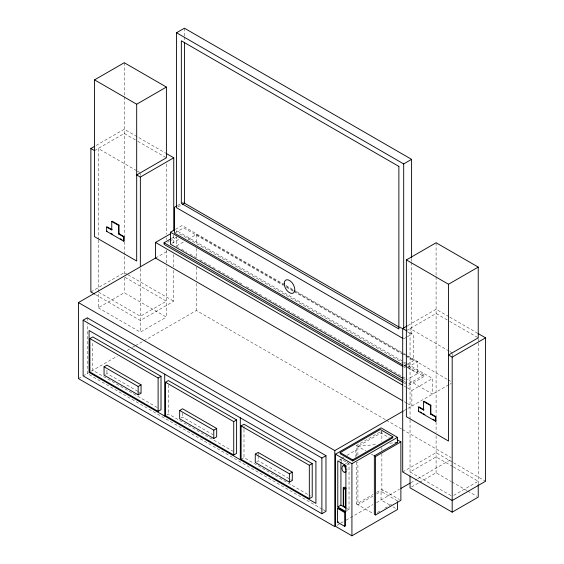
<?xml version="1.0" encoding="UTF-8"?>
<svg xmlns="http://www.w3.org/2000/svg" width="564" height="564" viewBox="0 0 564 564"><rect width="100%" height="100%" fill="white"/><g stroke="black" fill="none" stroke-linecap="round" stroke-linejoin="round"><path stroke-width="0.42" stroke-dasharray="2.82 2.11" d="M346.959 470.517L346.959 468.818M96.176 145.434L124.256 129.226L165.372 152.957M94.54 150.623L124.256 133.464L137.052 140.852M177.561 205.507L180.607 203.752M181.368 203.315L183.645 201.997M177.963 206.889L180.84 205.233M175.524 229.287L182.059 225.515L285.003 284.947M175.277 232.699L183.645 227.87L283.396 285.462M171.449 238.487L175.143 236.351M167.755 242.238L169.228 241.385M169.968 240.962L176.617 237.12M171.893 243.345L179.155 239.157M90.867 291.919L124.256 272.638L127.302 274.4M155.516 258.058L168.1 250.797M176.574 245.904L184.181 241.512M187.988 239.312L196.357 234.483L283.332 284.7M98.214 240.003L98.214 307.789L124.256 292.751L166.401 317.088L166.401 266.018M173.747 270.417L173.747 301.211L140.351 320.493L95.436 294.556M98.214 307.789L140.351 332.125L166.401 317.088M78.424 378.599L82.224 376.407M82.986 375.962L88.315 372.889M91.34 371.14L117.227 356.194M127.119 350.484L129.403 349.172M132.441 347.41L134.725 346.092M135.487 345.654L143.094 341.262M143.855 340.825L196.357 310.51L385.579 419.757M105.503 374.313L106.948 373.474L138.025 391.416M166.951 414.794L168.396 413.955L232.826 451.151M181.107 417.966L182.56 417.127L212.875 434.632M408.012 325.47L436.092 309.255L449.036 316.728M406.369 330.659L436.092 313.499L448.881 320.888M403.69 338.872L406.559 337.209M407.279 336.793L411.593 334.304L411.593 262.211M241.11 459.279L244 457.608L310.708 496.116M404.473 365.909L406.757 364.591M407.518 364.147L413.609 360.636L413.609 334.755L407.511 331.244M407.511 367.418L417.677 361.552L417.677 373.509L407.511 379.382M256.719 461.613L258.164 460.781L289.995 479.16M424.057 374.947L408.547 383.901L408.547 385.522L424.057 376.569L424.057 374.947L407.307 365.275M407.3 387.813L411.882 390.457L432.602 378.493L432.602 394.102L407.427 379.565M404.021 410.606L407.067 408.851M407.828 408.406L448.916 384.69M449.677 384.246L451.193 383.372M356.547 456.015L356.547 445.553L381.123 431.361M357.914 455.063L357.914 446.343L381.067 432.976L389.287 437.72M341.756 458.328L343.984 457.044M346.952 455.331L355.863 450.185L355.863 457.764M339.042 460.118L340.924 459.033L349.031 463.714L349.031 509.807L347.149 510.892M345.471 463.763L347.699 462.473M347.149 464.799L349.031 463.714M402.696 471.955L436.092 452.673L452.843 462.346M356.547 462.12L356.547 503.976L372.931 494.522M376.653 492.372L381.87 489.362L399.404 499.485M372.853 496.144L357.914 504.773L357.914 462.036M376.59 493.993L383.238 490.151M337.004 525.429L340.113 523.533M340.875 523.096L343.159 521.778M346.12 520.17L372.832 504.646M376.512 502.623L399.46 489.27M410.874 482.685L416.958 479.167M417.72 478.73L451.193 459.399M411.53 486.965L418.974 482.671M419.715 482.241L436.092 472.787L451.144 481.48M377.344 512.535L380.326 510.808M384.81 508.22L393.023 503.483M453.675 495.425L478.237 481.247L453.4 466.907M357.914 446.343L376.851 444.488M389.759 443.226L395.787 442.634M449.797 317.172L477.2 332.993M137.806 141.282L166.401 157.793M449.635 321.318L478.237 337.829M136.594 170.659L98.214 148.501L98.214 239.129M137.341 171.096L140.351 172.831M449.177 351.132L410.042 328.537L410.042 419.165M449.931 351.562L452.187 352.867M399.897 326.845L402.181 328.163M399.397 327.261L401.681 328.586M407.779 332.104L411.593 334.304M285.765 285.391L295.677 291.116M296.438 291.553L403.189 353.184M403.951 353.628L407.004 355.39M407.765 355.828L417.677 361.552M286.385 286.463L293.252 290.425M294.02 290.869L401.596 352.979M402.358 353.416L405.41 355.179M406.179 355.623L447.379 379.41M448.14 379.847L451.193 381.609M286.442 287.217L293.294 291.172M294.055 291.616L405.227 355.799M405.988 356.236L413.609 360.636M406.665 363.519L176.243 230.486L176.243 232.22M407.427 363.956L432.602 378.493M179.571 233.792L403.493 363.075M404.254 363.512L406.545 364.837M404.254 365.141L406.545 366.459M407.307 366.896L424.057 376.569M403.951 365.585L407.004 367.347M407.765 367.791L417.677 373.509M403.775 366.938L405.297 367.82M178.527 247.413L176.243 246.094L176.243 236.556M181.58 249.175L186.924 252.263M189.976 254.026L196.843 257.988M199.896 259.75L215.152 268.563M218.205 270.325L243.387 284.855M246.433 286.618L261.696 295.43M264.749 297.193L273.907 302.48M274.668 302.917L292.215 313.048M292.977 313.492L310.524 323.623M311.293 324.06L328.84 334.198M329.602 334.635L373.854 360.184M376.907 361.947L406.665 379.128M403.775 378.895L405.297 379.776M403.979 381.264L407.025 383.026M403.979 382.885L407.025 384.648M404.247 386.051L406.538 387.376M404.247 401.667L406.538 402.985M407.3 403.429L411.882 406.066L411.882 390.457M386.34 420.201L401.596 429.007M402.358 429.451L451.193 457.644M128.063 274.837L173.747 301.211M453.604 462.783L485.576 481.247M125.011 277.312L166.401 301.211L140.351 316.249L98.961 292.349M452.645 466.477L436.092 456.918L410.042 471.955L451.433 495.848M451.891 481.91L466.943 490.602M467.697 491.04L476.728 496.249M356.547 445.553L366.135 451.087M371.366 454.105L374.355 455.832M397.507 500.895L381.067 491.406L381.067 499.993L390.034 505.168M393.023 506.895L397.507 509.482M356.547 503.976L372.86 513.395M346.818 508.531L349.031 509.807M138.786 391.853L141.056 393.171M290.756 479.597L292.272 480.472M157.215 407.504L92.792 370.308L92.792 342.193M322.164 509.158L87.23 373.516L87.23 323.912M322.925 509.595L325.978 511.358M478.237 338.71L478.237 342.228M478.237 343.109L478.237 483.75M452.187 353.748L452.187 356.385M436.092 242.767L436.092 275.951M436.092 276.818L436.092 415.562M436.092 421.879L436.092 432.44M436.092 435.796L436.092 472.787M411.593 258.7L411.593 261.336M410.042 420.039L410.042 474.458M381.87 430.931L381.87 441.393M381.87 447.499L381.87 450.114M381.87 453.604L381.87 489.362M381.067 431.27L381.067 432.976M341.756 460.012L341.756 461.697M340.924 459.033L340.924 460.774M258.164 452.434L258.164 454.936M258.164 455.768L258.164 460.781M244 425.982L244 428.619M244 429.493L244 457.608M196.357 234.483L196.357 244.092M196.357 248.463L196.357 258.079M196.357 266.814L196.357 279.927M196.357 283.424L196.357 310.51M184.435 28.2L184.435 36.11M184.435 36.991L184.435 41.391M182.56 412.954L182.56 417.127M173.747 235.223L173.747 244.903M173.747 254.583L173.747 266.899M168.396 384.965L168.396 413.955M166.401 163.955L166.401 234.342M166.401 237.86L166.401 239.622M166.401 250.183L166.401 265.136M140.351 173.712L140.351 175.475M140.351 268.577L140.351 332.125M124.256 62.731L124.256 95.915M124.256 96.789L124.256 235.689M124.256 241.688L124.256 276M124.256 277.714L124.256 292.751M106.948 370.139L106.948 373.474M87.23 317.821L87.23 320.43"/><path stroke-width="0.85" d="M346 471.074L345.041 472.526C342.221 472.378 340.839 467.366 342.982 465.638L344.541 466.209L346 469.375M343.525 465.356L344.442 465.032L346.007 466.266M94.54 79.884L136.685 104.22L136.685 261.019L94.54 236.683L94.54 79.884L124.256 62.731L166.401 87.06L166.401 157.793L136.685 174.953L140.351 177.075L173.747 157.793L173.747 230.824M402.929 338.428L176.525 207.721L176.525 32.761L184.435 28.2L411.593 159.351L411.593 257.818M136.685 104.22L166.401 87.06M94.674 294.119L90.867 291.919L90.867 148.501L94.66 146.309M106.638 227.073L111.757 230.027L111.757 221.49L112.201 221.229L119.025 225.17L119.025 233.715L124.143 236.668L124.143 240.941L123.699 241.195L106.638 231.339L106.638 227.073L107.075 226.82L112.201 229.774M106.638 231.339L107.075 231.085M111.757 221.49L118.581 225.431L119.025 225.17M118.581 225.431L118.581 233.968L119.025 233.715M176.8 205.952L174.516 207.263L174.516 233.143L402.95 365.028M118.581 233.968L123.699 236.922L124.143 236.668M182.278 204.401L184.435 203.153L399.397 327.261M403.013 378.458L170.441 244.184L170.441 232.227L174.798 229.71M402.724 400.785L155.516 258.058L155.516 242.449L170.321 233.905M403.218 382.448L164.061 244.374L164.061 242.753L170.709 238.91M78.424 302.572L334.783 450.58L334.783 526.607L78.424 378.599L78.424 302.572L156.031 257.762M83.127 320.19L87.23 317.821L325.978 455.663L325.978 511.358L321.882 513.726L83.127 375.885L83.127 320.19L321.882 458.031L325.978 455.663M89.895 338.59L92.792 336.919L161.008 376.308L161.008 409.69L158.11 411.36L89.895 371.979L89.895 338.59L158.11 377.979L161.008 376.308M176.525 32.761L403.69 163.912L411.593 159.351M104.058 366.797L106.948 365.127L141.056 384.824L141.056 393.171L138.166 394.842L104.058 375.145L104.058 366.797L138.166 386.495L141.056 384.824M165.499 382.244L168.396 380.573L236.612 419.954L236.612 453.343L233.722 455.014L165.499 415.626L165.499 382.244L233.722 421.625L236.612 419.954M406.369 259.919L448.514 284.256L448.514 441.048L406.369 416.718L406.369 259.919L436.092 242.767L478.237 267.096L478.237 337.829L448.514 354.989L452.187 357.111L485.576 337.829L485.576 481.247L452.187 500.522L402.696 471.955L402.696 328.537L407.25 325.907M179.662 410.451L182.56 408.78L216.668 428.471L216.668 436.818L213.77 438.489L179.662 418.798L179.662 410.451L213.77 430.142L216.668 428.471M448.514 284.256L478.237 267.096M241.11 425.898L244 424.227L312.223 463.608L312.223 496.99L309.326 498.661L241.11 459.279L241.11 425.898L309.326 465.279L312.223 463.608M255.266 454.105L258.164 452.434L292.272 472.124L292.272 480.472L289.381 482.142L255.266 462.452L255.266 454.105L289.381 473.795L292.272 472.124M334.783 450.58L403.26 411.043M423.585 410.063L423.585 401.526L424.029 401.265L430.854 405.206L430.854 413.75L435.972 416.704L435.972 420.977L435.535 421.23L418.467 411.375L418.467 407.109L418.911 406.848L424.029 409.809L423.585 410.063L418.467 407.109M397.507 501.756L397.507 509.482L351.922 535.8L335.488 526.311L335.488 454.182L381.067 427.864L397.507 437.354L397.507 442.465L374.355 455.832L374.355 514.262L375.553 514.953L400.877 500.331L400.877 441.908L397.077 439.709M340.184 452.624L380.27 429.479L392.805 436.719L392.805 437.812L352.726 460.957L340.184 453.717L340.184 452.624L352.726 459.857L392.805 436.719M418.467 411.375L418.911 411.121M423.585 401.526L430.417 405.467L430.854 405.206M430.417 405.467L430.417 414.004L430.854 413.75M335.488 454.182L351.922 463.671L397.507 437.354M430.417 414.004L435.535 416.958L435.972 416.704M374.355 455.832L375.553 456.523L400.877 441.908M343.257 487.839L345.669 489.235L345.669 507.614L343.257 506.218L343.257 487.839L344.4 487.183L346.211 488.227M337.787 506.937L345.894 511.618L345.894 465.526L337.787 460.844L337.787 506.937L340.924 505.132L346.084 508.108M337.554 508.411L338.273 507.995L345.408 512.112L345.408 525.923L344.689 526.346L337.554 522.229L337.554 508.411L344.689 512.535L345.408 512.112M337.554 522.229L338.273 521.806M400.983 488.396L410.113 483.122M410.042 476.129L410.042 487.825L452.187 512.161L478.237 497.124L478.237 484.589M395.787 442.634L397.507 442.465M346.007 471.969L344.978 471.814M166.133 153.401L173.747 157.793M477.962 333.437L485.576 337.829M90.867 148.501L94.54 150.623M402.696 328.537L406.369 330.659M170.441 232.227L403.013 366.494M164.061 242.753L403.218 380.827M155.516 242.449L402.724 385.17M110.791 233.228L112.271 234.088M120.435 238.798L121.916 239.651M420.391 411.981L421.879 412.834M423.36 413.694L424.847 414.547M433.011 419.264L435.972 420.977M452.187 357.111L452.187 512.161M435.535 416.958L435.535 421.23M403.69 163.912L403.69 328.318M375.553 456.523L375.553 514.953M352.726 459.857L352.726 460.957M351.922 463.671L351.922 535.8M344.689 512.535L344.689 526.346M340.924 462.515L340.924 505.132M321.882 458.031L321.882 513.726M309.326 465.279L309.326 498.661M289.381 473.795L289.381 482.142M240.306 417.825L240.306 459.745M233.722 421.625L233.722 455.014M213.77 430.142L213.77 438.489M184.435 42.265L184.435 203.153M164.702 374.172L164.702 416.091M158.11 377.979L158.11 411.36M140.351 177.075L140.351 266.821M138.166 386.495L138.166 394.842M123.699 236.922L123.699 241.195M398.875 166.415L181.34 40.819L181.34 203.385L398.875 328.981L398.875 166.415M315.918 461.472L89.091 330.518L89.091 372.437L315.918 503.391L315.918 461.472M345.344 489.418L343.582 488.403L343.582 506.035L345.344 507.05L345.344 489.418M284.185 283.523A7.501 4.329 60 0 0 292.145 293.421A7.501 4.329 60 0 0 292.145 282.811A7.501 4.329 60 0 0 284.185 283.523"/></g></svg>
